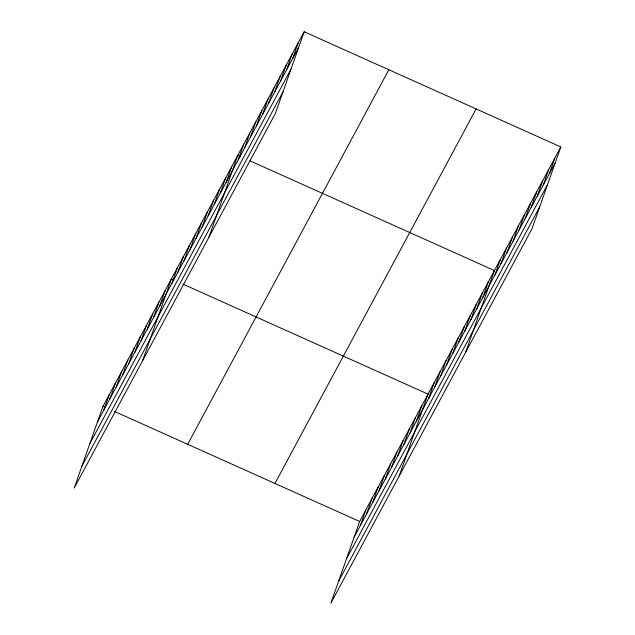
<?xml version="1.0" encoding="UTF-8"?>
<svg xmlns="http://www.w3.org/2000/svg" width="635" height="635" viewBox="0 0 635 635"><rect width="100%" height="100%" fill="white"/><g stroke="black" fill="none" stroke-linecap="round" stroke-linejoin="round"><path stroke-width="0.95" d="M304.157 31.75L102.989 406.281L74.192 488.061L275.352 113.53L304.157 31.75L560.808 146.939L532.011 228.719L330.843 603.25L359.648 521.47L560.808 146.939M103.711 410.305L109.212 394.7M109.934 398.732L115.427 383.127M116.149 387.152L121.642 371.546M122.364 375.579L127.865 359.974M128.588 363.998L134.08 348.401M134.803 352.425L140.295 336.82M141.018 340.844L146.518 325.247M147.241 329.271L152.733 313.666M153.456 317.698L158.948 302.093M159.671 306.118L165.171 290.512M142.589 360.72L171.386 278.94L174.03 280.13M171.926 283.305L177.419 267.7M177.959 272.074L183.459 256.469M183.999 260.834L189.492 245.229M190.032 249.603L195.524 233.998M196.064 238.363L201.565 222.758M202.105 227.124L207.597 211.526M208.137 215.892L213.63 200.287M214.17 204.653L219.662 189.055M220.202 193.421L225.703 177.816M226.243 182.181L231.735 166.584M208.971 237.125L237.768 155.345L240.419 156.535M238.308 159.71L243.808 144.105M244.348 148.479L249.841 132.874M250.38 137.239L255.873 121.634M256.413 126.008L261.914 110.403M262.453 114.768L267.946 99.163M268.486 103.529L273.979 87.932M274.518 92.297L280.011 76.692M280.551 81.058L286.052 65.461M286.591 69.826L292.084 54.221M292.624 58.587L298.117 42.989M360.37 525.494L365.863 509.889M366.585 513.921L372.078 498.316M372.801 502.341L378.301 486.735M379.024 490.768L384.516 475.163M385.239 479.187L390.731 463.59M391.454 467.614L396.954 452.009M397.677 456.033L403.169 440.436M403.892 444.46L409.384 428.855M410.115 432.887L415.608 417.282M416.33 421.307L421.823 405.701M399.24 475.909L428.038 394.129L182.856 284.083M428.577 398.494L434.078 382.889M434.618 387.263L440.111 371.658M440.65 376.023L446.143 360.418M446.683 364.792L452.183 349.186M452.723 353.552L458.216 337.947M458.756 342.313L464.248 326.715M464.788 331.081L470.289 315.476M470.829 319.842L476.321 304.244M476.861 308.61L482.354 293.005M482.894 297.37L488.386 281.773M465.622 352.314L494.427 270.534L250.119 160.885M494.967 274.899L500.459 259.294M500.999 263.668L506.492 248.063M507.032 252.428L512.532 236.823M513.072 241.197L518.565 225.592M519.105 229.957L524.597 214.352M525.137 218.718L530.638 203.121M531.178 207.486L536.67 191.881M537.21 196.247L542.703 180.65M543.242 185.015L548.735 169.41M549.283 173.776L554.776 158.178M97.496 421.886L298.656 47.355M89.805 443.722L290.965 69.191M81.883 466.225L283.043 91.694M187.69 444.294L388.85 69.763M274.947 483.457L476.115 108.926M354.147 537.075L555.315 162.544M346.464 558.911L547.624 184.38M338.534 581.414L539.702 206.883M102.989 406.281L105.64 407.464M114.459 411.424L359.648 521.47"/></g></svg>
